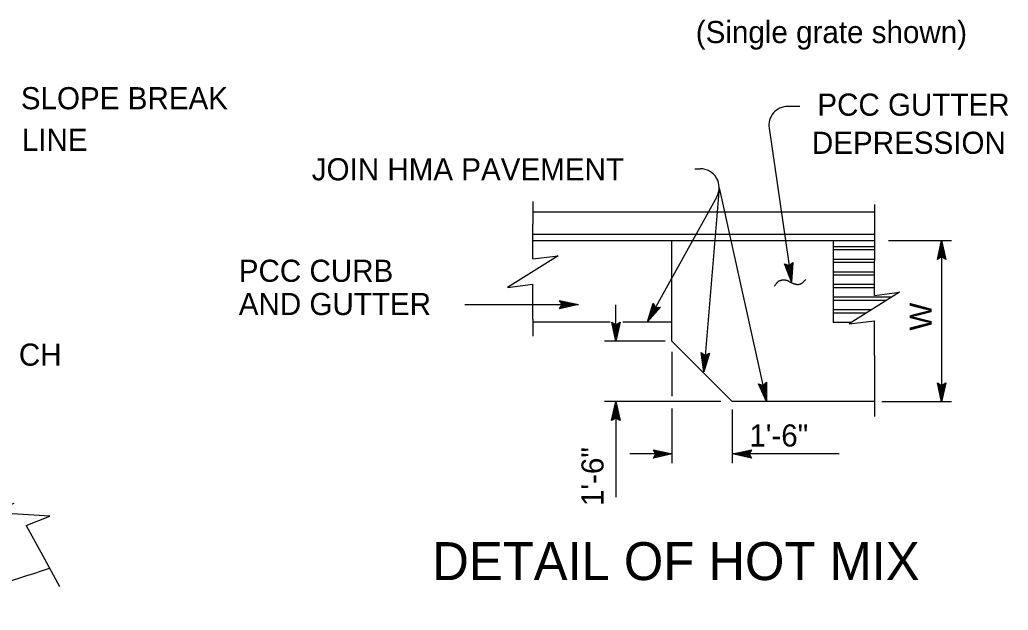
# Model space of a CAD drawing. Extents: x -894 to 866, y -472 to 714.
# Drawn here: x 56.9 to 369.7, y 302.4 to 489.1 of the extents above; entities that cross this region are included whole.
import ezdxf

# ---------------------------------------------------------------- set-up
doc = ezdxf.new("R2010")
doc.units = 0
for name, color, linetype in [('df_DETAIL-anno', 7, 'Continuous'), ('mc_CURB-GUTTER', 7, 'Continuous'), ('str_Concrete-A', 7, 'Continuous'), ('str_Misc-Steel-A', 7, 'Continuous')]:
    doc.layers.add(name, color=color, linetype=linetype)

msp = doc.modelspace()

# ---------------------------------------------------------------- linework, layer by layer
at = {"layer": 'df_DETAIL-anno'}
for p, q in [((303.77, 461.66), (299.95, 461.66)), ((294.01, 454.8), (301.11, 406.16)), ((270.49, 441.96), (272.22, 441.96)), ((278.22, 435.96), (273.39, 377.72)), ((278.22, 435.96), (293.23, 368.35)), ((277.46, 433.05), (255.55, 393.56)), ((331.8, 419.3), (351.74, 419.3)), ((347.28, 413.3), (348.62, 419.3)), ((348.62, 419.3), (348.62, 368.23)), ((348.62, 419.3), (348.62, 419.3)), ((348.62, 419.3), (349.95, 413.3)), ((347.63, 413.51), (348.62, 417.92)), ((347.99, 413.75), (348.62, 416.53)), ((348.62, 417.91), (349.59, 413.53)), ((348.62, 416.53), (349.24, 413.71)), ((348.62, 414.1), (347.28, 413.3)), ((347.28, 413.3), (347.28, 413.3)), ((348.34, 413.92), (348.62, 415.15)), ((348.62, 415.15), (348.88, 413.94)), ((349.95, 413.3), (348.62, 414.1)), ((349.95, 413.3), (349.95, 413.3)), ((301.11, 406.16), (298.93, 411.91)), ((298.93, 411.91), (298.93, 411.91)), ((298.93, 411.91), (300.36, 411.31)), ((300.91, 407.54), (299.32, 411.73)), ((300.72, 408.9), (299.69, 411.6)), ((300.52, 410.27), (300.08, 411.42)), ((300.36, 411.31), (301.57, 412.29)), ((300.61, 411.52), (300.52, 410.27)), ((300.93, 411.75), (300.72, 408.9)), ((301.25, 412.03), (300.92, 407.53)), ((301.57, 412.29), (301.11, 406.16)), ((301.57, 412.29), (301.57, 412.29)), ((301.11, 406.16), (301.11, 406.16)), ((197.69, 398.99), (233.69, 398.99)), ((228.49, 398.99), (227.69, 400.33)), ((227.69, 400.33), (227.69, 400.33)), ((227.69, 400.33), (233.69, 398.99)), ((233.69, 398.99), (227.69, 397.66)), ((227.69, 397.66), (228.49, 398.99)), ((227.69, 397.66), (227.69, 397.66)), ((227.91, 399.98), (232.31, 398.99)), ((232.3, 398.99), (227.93, 398.02)), ((230.93, 399), (228.11, 398.37)), ((228.14, 399.62), (230.93, 399)), ((228.32, 399.27), (229.55, 399)), ((229.55, 399), (228.34, 398.73)), ((233.69, 398.99), (233.69, 398.99)), ((245.53, 387.39), (245.53, 398.89)), ((255.55, 393.56), (257.3, 399.45)), ((255.55, 393.56), (257.3, 399.45)), ((255.55, 393.56), (257.3, 399.45)), ((259.63, 398.15), (255.55, 393.56)), ((259.63, 398.15), (255.55, 393.56)), ((259.63, 398.15), (255.55, 393.56)), ((256.22, 394.77), (257.5, 399.07)), ((256.22, 394.77), (257.5, 399.07)), ((256.22, 394.77), (257.5, 399.07)), ((259.22, 398.14), (256.22, 394.76)), ((259.22, 398.14), (256.22, 394.76)), ((259.22, 398.14), (256.22, 394.76)), ((256.89, 395.97), (257.72, 398.74)), ((256.89, 395.97), (257.72, 398.74)), ((256.89, 395.97), (257.72, 398.74)), ((258.79, 398.1), (256.89, 395.97)), ((258.79, 398.1), (256.89, 395.97)), ((258.79, 398.1), (256.89, 395.97)), ((257.3, 399.45), (257.3, 399.45)), ((257.3, 399.45), (258.07, 398.1)), ((257.3, 399.45), (257.3, 399.45)), ((257.3, 399.45), (258.07, 398.1)), ((257.3, 399.45), (257.3, 399.45)), ((257.3, 399.45), (258.07, 398.1)), ((257.57, 397.18), (257.92, 398.36)), ((257.57, 397.18), (257.92, 398.36)), ((257.57, 397.18), (257.92, 398.36)), ((258.4, 398.12), (257.57, 397.18)), ((258.4, 398.12), (257.57, 397.18)), ((258.4, 398.12), (257.57, 397.18)), ((258.07, 398.1), (259.63, 398.15)), ((258.07, 398.1), (259.63, 398.15)), ((258.07, 398.1), (259.63, 398.15)), ((259.63, 398.15), (259.63, 398.15)), ((259.63, 398.15), (259.63, 398.15)), ((259.63, 398.15), (259.63, 398.15)), ((245.53, 387.39), (244.2, 393.39)), ((244.2, 393.39), (244.2, 393.39)), ((244.2, 393.39), (245.53, 392.59)), ((245.53, 388.78), (244.56, 393.15)), ((245.53, 390.15), (244.91, 392.98)), ((245.53, 391.53), (245.27, 392.74)), ((245.53, 392.59), (246.87, 393.39)), ((246.87, 393.39), (245.53, 387.39)), ((246.51, 393.17), (245.53, 388.77)), ((246.15, 392.94), (245.53, 390.15)), ((245.81, 392.76), (245.53, 391.53)), ((246.87, 393.39), (246.87, 393.39)), ((255.55, 393.56), (255.55, 393.56)), ((255.55, 393.56), (255.55, 393.56)), ((255.55, 393.56), (255.55, 393.56)), ((261.15, 387.39), (241.9, 387.39)), ((245.53, 387.39), (245.53, 387.39)), ((263.25, 384.01), (263.25, 370)), ((273.39, 377.72), (272.5, 383.8)), ((272.5, 383.8), (272.5, 383.8)), ((272.5, 383.8), (273.77, 382.9)), ((273.49, 379.11), (272.84, 383.54)), ((273.59, 380.47), (273.18, 383.34)), ((275.17, 383.6), (273.39, 377.72)), ((274.79, 383.41), (273.49, 379.1)), ((273.7, 381.85), (273.52, 383.08)), ((274.42, 383.21), (273.59, 380.47)), ((274.06, 383.06), (273.7, 381.85)), ((273.77, 382.9), (275.17, 383.6)), ((275.17, 383.6), (275.17, 383.6)), ((273.39, 377.72), (273.39, 377.72)), ((293.23, 368.35), (290.63, 373.92)), ((290.63, 373.92), (290.63, 373.92)), ((290.63, 373.92), (292.1, 373.43)), ((292.93, 369.71), (291.03, 373.77)), ((292.63, 371.05), (291.41, 373.67)), ((292.34, 372.4), (291.81, 373.52)), ((292.1, 373.43), (293.24, 374.5)), ((292.34, 373.66), (292.34, 372.4)), ((292.64, 373.9), (292.63, 371.05)), ((292.94, 374.21), (292.93, 369.7)), ((293.24, 374.5), (293.23, 368.35)), ((293.24, 374.5), (293.24, 374.5)), ((348.62, 368.23), (347.29, 374.23)), ((347.29, 374.23), (347.29, 374.23)), ((347.29, 374.23), (348.62, 373.43)), ((348.62, 369.62), (347.65, 373.99)), ((348.62, 370.99), (347.99, 373.81)), ((348.62, 372.37), (348.35, 373.58)), ((348.62, 373.43), (349.96, 374.23)), ((349.96, 374.23), (348.62, 368.23)), ((349.6, 374.01), (348.62, 369.61)), ((349.24, 373.78), (348.62, 370.99)), ((348.9, 373.6), (348.62, 372.37)), ((349.96, 374.23), (349.96, 374.23)), ((278.74, 368.3), (241.9, 368.3)), ((244.19, 362.3), (245.53, 368.3)), ((244.55, 362.51), (245.53, 366.92)), ((245.53, 368.3), (245.53, 338.11)), ((245.53, 368.3), (245.53, 368.3)), ((245.53, 368.3), (246.86, 362.3)), ((245.53, 366.91), (246.5, 362.53)), ((263.25, 366.13), (263.25, 348.84)), ((293.23, 368.35), (293.23, 368.35)), ((329.71, 368.3), (351.74, 368.3)), ((348.62, 368.23), (348.62, 368.23)), ((245.53, 363.1), (244.19, 362.3)), ((244.91, 362.75), (245.53, 365.53)), ((245.25, 362.92), (245.53, 364.15)), ((245.53, 365.53), (246.15, 362.71)), ((245.53, 364.15), (245.79, 362.94)), ((246.86, 362.3), (245.53, 363.1)), ((282.34, 365.83), (282.34, 348.84)), ((244.19, 362.3), (244.19, 362.3)), ((246.86, 362.3), (246.86, 362.3)), ((263.39, 351.78), (249.96, 351.78)), ((258.19, 351.78), (257.39, 353.12)), ((257.39, 353.12), (257.39, 353.12)), ((257.39, 353.12), (263.39, 351.78)), ((263.39, 351.78), (257.39, 350.45)), ((257.39, 350.45), (258.19, 351.78)), ((257.39, 350.45), (257.39, 350.45)), ((257.61, 352.77), (262.01, 351.78)), ((262, 351.78), (257.62, 350.81)), ((260.63, 351.79), (257.8, 351.16)), ((257.84, 352.41), (260.63, 351.79)), ((258.02, 352.06), (259.25, 351.79)), ((259.25, 351.79), (258.04, 351.52)), ((263.39, 351.78), (263.39, 351.78)), ((282.48, 351.78), (288.48, 353.11)), ((288.48, 350.44), (282.48, 351.78)), ((282.48, 351.78), (282.48, 351.78)), ((316.23, 351.78), (282.48, 351.78)), ((288.27, 350.8), (283.86, 351.78)), ((283.87, 351.79), (288.25, 352.75)), ((285.24, 351.78), (288.07, 352.41)), ((288.03, 351.16), (285.24, 351.78)), ((286.63, 351.78), (287.83, 352.05)), ((287.85, 351.51), (286.63, 351.78)), ((288.48, 353.11), (287.68, 351.78)), ((287.68, 351.78), (288.48, 350.44)), ((288.48, 353.11), (288.48, 353.11)), ((288.48, 350.44), (288.48, 350.44))]:
    msp.add_line(p, q, dxfattribs=at)
for centre, start, end in [((299.95, 455.66), 90, 188.312), ((272.22, 435.96), 330.9773, 90)]:
    msp.add_arc(centre, 6, start, end, dxfattribs=at)
msp.add_open_spline([(295.78, 404.87), (296.64, 406.16), (297.71, 406.8), (299.64, 406.8), (300.93, 405.94), (302.22, 405.52), (303.29, 405.3), (304.57, 405.73), (305.65, 407.02)], degree=2, dxfattribs=at)
at = {"layer": 'mc_CURB-GUTTER'}
for p, q in [((219.25, 428.3), (327.34, 428.3)), ((219.25, 421.3), (327.34, 421.3)), ((219.25, 419.3), (327.34, 419.3))]:
    msp.add_line(p, q, dxfattribs=at)
at = {"layer": 'str_Concrete-A'}
for p, q in [((219.25, 431.64), (219.25, 424.42)), ((327.34, 430.63), (327.34, 412.84)), ((219.25, 413.42), (219.25, 424.42)), ((263.25, 387.39), (263.25, 419.3)), ((327.34, 401.88), (327.34, 412.88)), ((219.25, 394.42), (219.25, 405.42)), ((219.25, 394.42), (219.25, 389.04)), ((243.68, 393.39), (219.25, 393.39)), ((263.25, 393.39), (247.71, 393.39)), ((327.34, 382.88), (327.34, 393.88)), ((282.34, 368.3), (263.25, 387.39)), ((327.34, 382.88), (327.34, 363.65)), ((327.34, 368.3), (282.34, 368.3)), ((58.89, 329.19), (64.14, 319.53)), ((64.04, 319.73), (69.4, 309.88))]:
    msp.add_line(p, q, dxfattribs=at)
for points in [[(219.25, 413.42), (227.25, 414.42), (211.25, 404.42), (219.25, 405.42)], [(327.34, 401.88), (335.34, 402.88), (319.34, 392.88), (327.34, 393.88)], [(58.89, 329.19), (66.39, 332.14), (47.56, 333.28), (55.06, 336.22)]]:
    msp.add_lwpolyline(points, dxfattribs=at)
msp.add_arc((-12.21, 540.38), 238.02, 269.0893, 289.2487, dxfattribs=at)
at = {"layer": 'str_Misc-Steel-A'}
for p, q in [((314.34, 419.12), (314.34, 393.3)), ((327.34, 417.3), (314.34, 417.3)), ((327.34, 416.3), (314.34, 416.3)), ((327.34, 413.3), (314.34, 413.3)), ((327.34, 412.3), (314.34, 412.3)), ((327.34, 409.3), (314.34, 409.3)), ((327.34, 408.3), (314.34, 408.3)), ((327.34, 405.3), (314.34, 405.3)), ((327.34, 404.3), (314.34, 404.3)), ((332.82, 401.3), (314.34, 401.3)), ((331.22, 400.3), (314.34, 400.3)), ((326.42, 397.3), (314.34, 397.3)), ((324.82, 396.3), (314.34, 396.3)), ((320.02, 393.3), (314.34, 393.3))]:
    msp.add_line(p, q, dxfattribs=at)

# ---------------------------------------------------------------- texts
at = {"layer": 'df_DETAIL-anno'}
for s, height, p in [('(Single grate shown)', 7, (270.82, 481.68)), ('SLOPE BREAK', 7, (57.2, 460.76)), ('PCC GUTTER', 7, (309.3, 458.72)), ('LINE', 7, (57.49, 447.6)), ('DEPRESSION', 7, (307.57, 446.66)), ('JOIN HMA PAVEMENT', 7, (149.28, 438.28)), ('PCC CURB', 7, (126.18, 406.19)), ('AND GUTTER', 7, (126.18, 395.69)), ('NORMAL CH', 7, (13.93, 379.67)), ('1\'-6"', 7, (287.77, 354.11)), ('DETAIL OF HOT MIX', 12, (187.42, 311.88))]:
    msp.add_text(s, height=height, dxfattribs=at).set_placement(p)
for s, p in [('W', (345.51, 390.76)), ('1\'-6"', (241.62, 335.29))]:
    msp.add_text(s, height=7, rotation=90, dxfattribs=at).set_placement(p)

doc.saveas('drawing.dxf')
